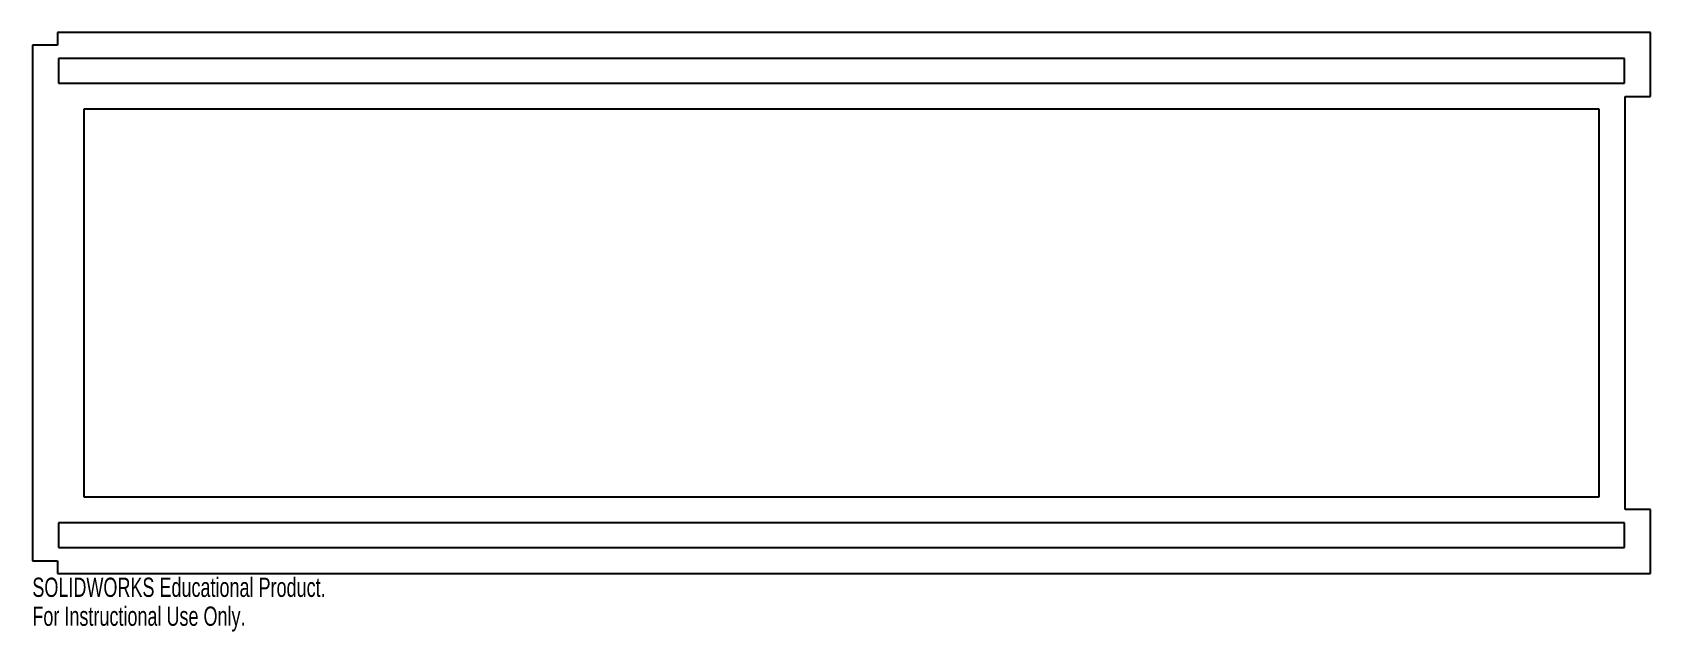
# Model space of a CAD drawing. Header units: inches. Extents: x -8 to 8, y -3.2 to 2.7.
import ezdxf

# ---------------------------------------------------------------- set-up
doc = ezdxf.new("R2010")
doc.units = ezdxf.units.IN
doc.header["$MEASUREMENT"] = 0
doc.styles.add('SLDTEXTSTYLE0', font='TXT', dxfattribs={"width": 0.7})

msp = doc.modelspace()

# ---------------------------------------------------------------- linework, layer by layer
at = {"color": 7, "linetype": 'Continuous', "lineweight": 25}
for p, q in [((8.004, 2.674125), (-7.754, 2.674125)), ((-7.754, 2.674125), (-7.754, 2.548125)), ((8.004, 2.039125), (8.004, 2.674125)), ((-7.754, 2.548125), (-8.004, 2.548125)), ((-8.004, 2.548125), (-8.004, -2.548125)), ((-7.746, 2.416125), (-7.746, 2.172125)), ((7.744, 2.416125), (-7.746, 2.416125)), ((7.744, 2.172125), (7.744, 2.416125)), ((-7.746, 2.172125), (7.744, 2.172125)), ((7.752, 2.039125), (8.004, 2.039125)), ((7.752, -2.039125), (7.752, 2.039125)), ((-7.494, 1.914125), (-7.494, -1.914125)), ((7.494, 1.914125), (-7.494, 1.914125)), ((7.494, -1.914125), (7.494, 1.914125)), ((-7.494, -1.914125), (7.494, -1.914125)), ((8.004, -2.039125), (7.752, -2.039125)), ((8.004, -2.674125), (8.004, -2.039125)), ((-7.746, -2.172125), (-7.746, -2.416125)), ((7.744, -2.172125), (-7.746, -2.172125)), ((7.744, -2.416125), (7.744, -2.172125)), ((-8.004, -2.548125), (-7.754, -2.548125)), ((-7.754, -2.548125), (-7.754, -2.674125)), ((-7.746, -2.416125), (7.744, -2.416125)), ((-7.754, -2.674125), (8.004, -2.674125))]:
    msp.add_line(p, q, dxfattribs=at)

# ---------------------------------------------------------------- texts
at = {"color": 7, "linetype": 'Continuous', "char_height": 0.1903, "attachment_point": 1, "style": 'SLDTEXTSTYLE0'}
for s, insert in [('SOLIDWORKS Educational Product.', (-8.004, -2.714265)), ('For Instructional Use Only.', (-8.004, -2.999715))]:
    msp.add_mtext(s, dxfattribs=dict(at, insert=insert))

doc.saveas('drawing.dxf')
